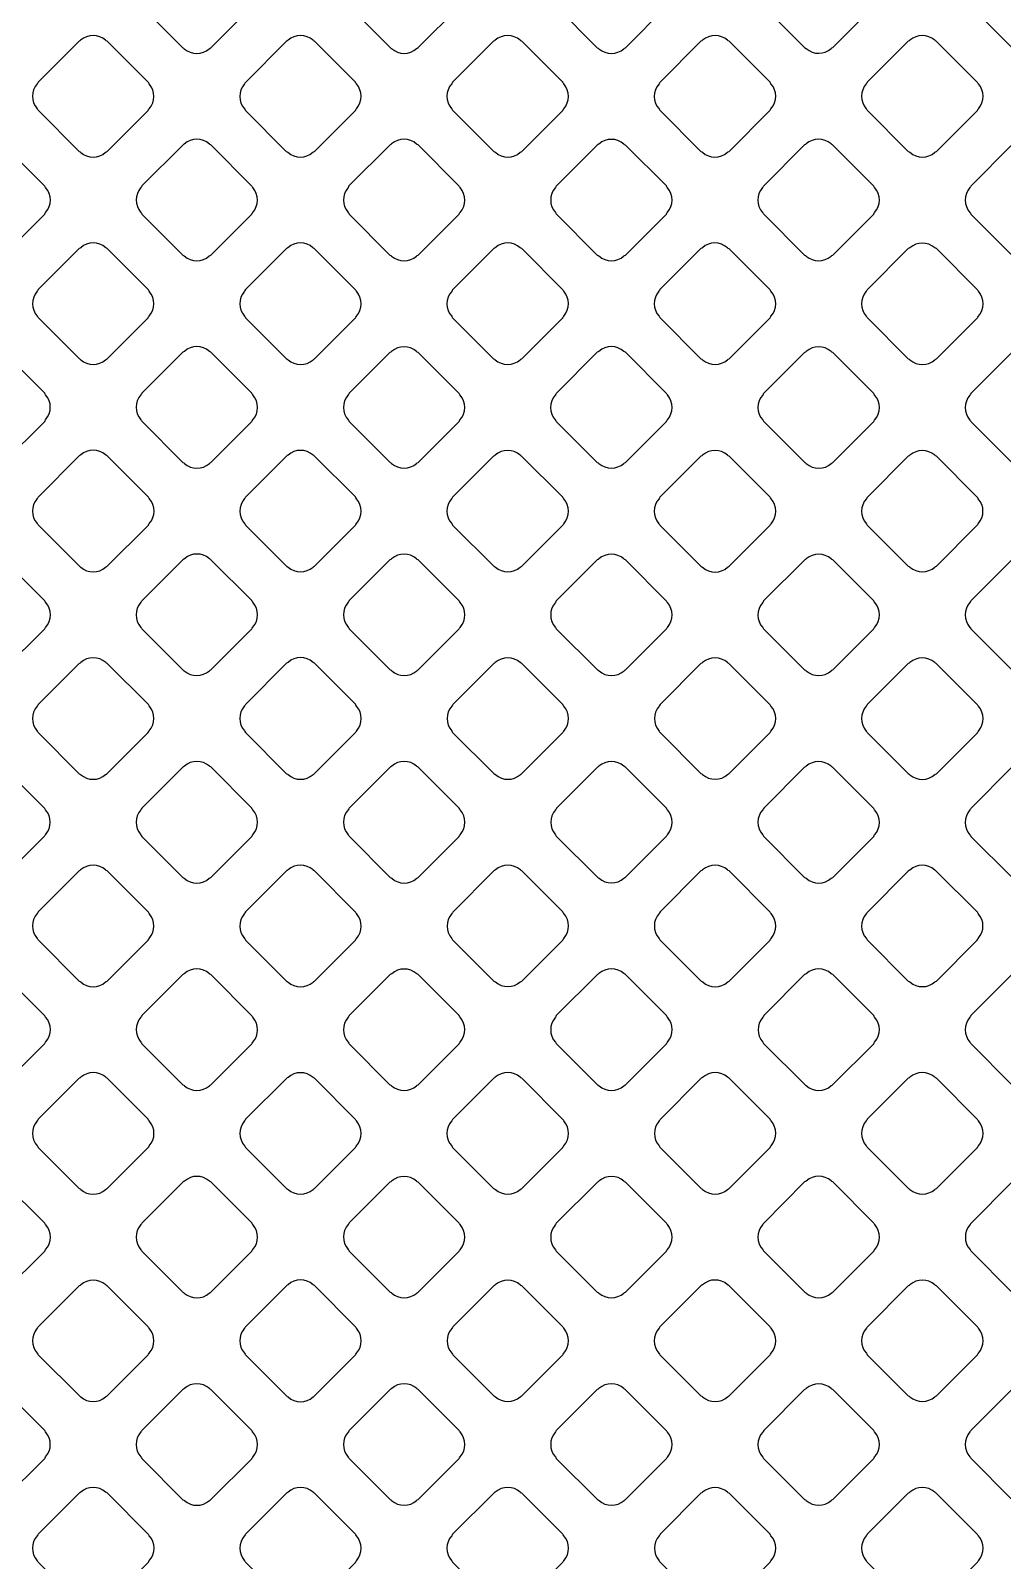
# Model space of a CAD drawing. Extents: x 0 to 248, y 0 to 175.
# Drawn here: x 80.757 to 81.767, y 147.828 to 149.418 of the extents above; entities that cross this region are included whole.
import ezdxf

# ---------------------------------------------------------------- set-up
doc = ezdxf.new("R2010")
doc.units = 0
doc.layers.add('gbr-dxf', color=7, linetype='Continuous')

msp = doc.modelspace()

# ---------------------------------------------------------------- linework, layer by layer
at = {"layer": 'gbr-dxf', "linetype": 'Continuous'}
for points in [[(83.7322, 140.0897), (81.1909, 142.6311, -0.042133), (81.1868, 142.6359, -0.16673), (78.7251, 149.8102, -0.014135)], [(78.8013, 149.8102, 0.166721), (81.2467, 142.6831), (83.7873, 140.1424, -0.01212)], [(83.5493, 139.8215), (80.9089, 142.4619, -0.042015), (80.9048, 142.4667, -0.166954), (78.4137, 149.7194, -0.014027)], [(78.4899, 149.7178, 0.16691), (80.9647, 142.5139), (83.6011, 139.8775, -0.019676)], [(83.9056, 140.3552), (81.39, 142.8708, -0.042856), (81.3858, 142.8758, -0.165958), (79.0743, 149.6481, -0.01087)], [(79.1505, 149.6467, 0.165913), (81.4458, 142.9228), (83.9575, 140.4111, -0.019676)], [(84.5688, 141.0607), (82.0307, 143.5988, -0.047409), (82.021, 143.6094, -0.163793), (80.0248, 149.5396, -0.009935)], [(84.0671, 140.6041), (81.5195, 143.1517, -0.041025), (81.5115, 143.1612, -0.164875), (79.3522, 149.5314, -0.009972)], [(79.5046, 149.5293, 0.164763), (81.631, 143.2558), (84.1721, 140.7147, -0.013686)], [(84.3425, 140.8063), (81.7716, 143.3773, -0.041071), (81.7633, 143.3865, -0.164322), (79.6862, 149.532, -0.007717)], [(79.8386, 149.5318, 0.164179), (81.8812, 143.4832), (84.4487, 140.9157, -0.008541)], [(80.1772, 149.5374, 0.163577), (82.1387, 143.7063), (84.6782, 141.1669, -0.008901)], [(78.2641, 149.4586, 0.012838), (78.2932, 148.8456, -0.017977), (78.2933, 148.844, 0.148382), (80.7903, 142.3653), (80.7906, 142.3649, 0.019899), (80.8008, 142.3538, -0.01365), (80.8016, 142.3529), (81.0112, 142.1433, -0.018805), (81.0124, 142.1422, 0.111695), (81.1151, 142.0774, -0.017124), (81.1165, 142.0768, -0.221605), (81.238, 141.9556, -0.020682), (81.2387, 141.9538, 0.111689), (81.3035, 141.8511, -0.023293)]]:
    msp.add_lwpolyline(points, format="xyb", dxfattribs=at)
for points in [[(80.8714, 149.4703, 0.379293), (80.8714, 149.4444, -0.10047), (80.8724, 149.4427), (80.915, 149.4001, -0.096111), (80.9167, 149.3991, 0.379289), (80.9426, 149.3991, -0.095866), (80.9443, 149.4), (80.9869, 149.4427, -0.095796), (80.9879, 149.4443, 0.379293), (80.9879, 149.4703, -0.096119), (80.9869, 149.4719), (80.9441, 149.5148, -0.082966), (80.9427, 149.5156, 0.379672), (80.9168, 149.5157, -0.096157), (80.9151, 149.5147), (80.8724, 149.472, -0.095796)], [(81.0871, 149.4444, -0.096265), (81.0881, 149.4428), (81.1307, 149.4002, -0.092233), (81.1322, 149.3992, 0.379289), (81.1582, 149.3992, -0.095866), (81.1598, 149.4002), (81.2024, 149.4427, -0.095935), (81.2033, 149.4444, 0.379239), (81.2033, 149.4703, -0.099645), (81.2023, 149.472), (81.1599, 149.5144, -0.103673), (81.1581, 149.5155, 0.379293), (81.1322, 149.5154, -0.096119), (81.1305, 149.5145), (81.0881, 149.472, -0.095628), (81.0871, 149.4704, 0.379731)], [(81.3024, 149.4443, -0.082756), (81.3033, 149.4429), (81.3461, 149.4001, -0.096332), (81.3478, 149.3991, 0.379289), (81.3737, 149.3991, -0.095506), (81.3754, 149.4001), (81.418, 149.4428, -0.095935), (81.419, 149.4444, 0.379287), (81.419, 149.4703, -0.091581), (81.4181, 149.4719), (81.3753, 149.5146, -0.095602), (81.3737, 149.5156, 0.379293), (81.3477, 149.5156, -0.095956), (81.3461, 149.5146), (81.3034, 149.4719, -0.096266), (81.3024, 149.4703, 0.379731)], [(81.5181, 149.4443, -0.087248), (81.519, 149.4429), (81.5616, 149.4002, -0.099849), (81.5633, 149.3992, 0.379293), (81.5893, 149.3993, -0.096625), (81.5909, 149.4002), (81.6335, 149.4429, -0.096558), (81.6345, 149.4445, 0.379731), (81.6345, 149.4705, -0.087314), (81.6336, 149.4719), (81.5909, 149.5146, -0.091913), (81.5893, 149.5156, 0.379289), (81.5634, 149.5156, -0.095866), (81.5617, 149.5146), (81.519, 149.4719, -0.095602), (81.5181, 149.4703, 0.378858)], [(81.7336, 149.4445, -0.09185), (81.7345, 149.4429), (81.7772, 149.4003, -0.103673), (81.779, 149.3992, 0.379293), (81.8049, 149.3993, -0.096625), (81.8066, 149.4002), (81.849, 149.4427, -0.095916), (81.85, 149.4444, 0.379731), (81.85, 149.4703, -0.087748), (81.8491, 149.4718), (81.8063, 149.5146, -0.092233), (81.8047, 149.5156, 0.379289), (81.7788, 149.5156, -0.09527), (81.7771, 149.5146), (81.7345, 149.472, -0.095935), (81.7336, 149.4704, 0.379196)], [(80.7637, 149.3367, -0.091581), (80.7646, 149.3351), (80.8075, 149.2922, -0.086956), (80.809, 149.2913, 0.37925), (80.8349, 149.2914, -0.096458), (80.8366, 149.2923), (80.8792, 149.3349, -0.096627), (80.8801, 149.3366, 0.379229), (80.8802, 149.3625, -0.082704), (80.8793, 149.3639), (80.8363, 149.4069, -0.086956), (80.8348, 149.4078, 0.37925), (80.8089, 149.4078, -0.096458), (80.8072, 149.4068), (80.7647, 149.3643, -0.096955), (80.7637, 149.3626, 0.379612)], [(80.9792, 149.3625, 0.379293), (80.9793, 149.3365, -0.100266), (80.9803, 149.3348), (81.0227, 149.2924, -0.096111), (81.0244, 149.2914, 0.379321), (81.0503, 149.2914, -0.095506), (81.052, 149.2923), (81.0946, 149.335, -0.095796), (81.0956, 149.3366, 0.379293), (81.0956, 149.3626, -0.09572), (81.0946, 149.3642), (81.0519, 149.4069, -0.08348), (81.0505, 149.4078, 0.379703), (81.0246, 149.4078, -0.095649), (81.0229, 149.4069), (80.9802, 149.3641, -0.095602)], [(81.1947, 149.3626, 0.379293), (81.1947, 149.3366, -0.083317), (81.1956, 149.3352), (81.2384, 149.2924, -0.096627), (81.2401, 149.2914, 0.379229), (81.266, 149.2914, -0.095506), (81.2677, 149.2924), (81.3102, 149.3349, -0.095602), (81.3112, 149.3366, 0.379293), (81.3112, 149.3625, -0.095956), (81.3102, 149.3642), (81.2676, 149.4068, -0.100476), (81.2659, 149.4078, 0.379703), (81.2399, 149.4078, -0.095612), (81.2383, 149.4068), (81.1957, 149.3642, -0.095796)], [(81.4103, 149.3365, -0.082756), (81.4111, 149.3351), (81.4538, 149.2924, -0.096332), (81.4555, 149.2914, 0.379321), (81.4814, 149.2914, -0.095866), (81.4831, 149.2924), (81.5257, 149.3351, -0.096227), (81.5267, 149.3367, 0.379324), (81.5267, 149.3626, -0.09185), (81.5258, 149.3642), (81.4831, 149.4068, -0.095602), (81.4815, 149.4078, 0.379214), (81.4555, 149.4078, -0.096625), (81.4539, 149.4068), (81.4112, 149.3641, -0.096266), (81.4103, 149.3625, 0.379731)], [(81.6258, 149.3366, -0.087284), (81.6267, 149.3352), (81.6694, 149.2924, -0.099711), (81.6711, 149.2914, 0.379214), (81.6971, 149.2914, -0.096625), (81.6987, 149.2924), (81.7414, 149.335, -0.096266), (81.7423, 149.3367, 0.379731), (81.7423, 149.3626, -0.087314), (81.7414, 149.3641), (81.6986, 149.4069, -0.092072), (81.697, 149.4079, 0.379289), (81.6711, 149.4079, -0.095506), (81.6694, 149.4069), (81.6267, 149.3642, -0.095602), (81.6258, 149.3626, 0.378815)], [(80.656, 149.229, -0.086674), (80.6569, 149.2275), (80.6999, 149.1845, -0.081969), (80.7013, 149.1836, 0.379162), (80.7272, 149.1837, -0.096103), (80.7289, 149.1846), (80.7715, 149.2272, -0.096111), (80.7725, 149.2289, 0.379289), (80.7725, 149.2548, -0.087284), (80.7716, 149.2563), (80.7287, 149.2991, -0.094397), (80.7271, 149.3001, 0.379506), (80.7012, 149.3001, -0.096117), (80.6995, 149.2991), (80.657, 149.2565, -0.096227), (80.656, 149.2549, 0.379155)], [(80.8715, 149.2289, -0.095612), (80.8725, 149.2272), (80.9151, 149.1846, -0.091364), (80.9167, 149.1837, 0.378906), (80.9426, 149.1837, -0.095506), (80.9443, 149.1846), (80.9868, 149.2272, -0.095602), (80.9878, 149.2288, 0.379293), (80.9878, 149.2548, -0.095956), (80.9868, 149.2564), (80.9441, 149.2991, -0.083056), (80.9427, 149.3, 0.379731), (80.9167, 149.3, -0.09572), (80.9151, 149.299), (80.8725, 149.2565, -0.096214), (80.8716, 149.2548, 0.379672)], [(81.087, 149.2548, 0.379214), (81.087, 149.2289, -0.104392), (81.088, 149.2271), (81.1305, 149.1846, -0.10046), (81.1322, 149.1836, 0.379289), (81.1582, 149.1836, -0.095506), (81.1598, 149.1845), (81.2025, 149.2272, -0.095602), (81.2035, 149.2288, 0.379293), (81.2034, 149.2548, -0.091954), (81.2025, 149.2564), (81.1598, 149.2991, -0.096023), (81.1581, 149.3, 0.379672), (81.1322, 149.3001, -0.096157), (81.1306, 149.2991), (81.0879, 149.2565, -0.095602)], [(81.3025, 149.2548, 0.379293), (81.3026, 149.2288, -0.083317), (81.3034, 149.2274), (81.3461, 149.1847, -0.096111), (81.3478, 149.1837, 0.379289), (81.3737, 149.1837, -0.095866), (81.3754, 149.1847), (81.4179, 149.2272, -0.095796), (81.4189, 149.2289, 0.379293), (81.4189, 149.2548, -0.096625), (81.4179, 149.2565), (81.3754, 149.2989, -0.100476), (81.3737, 149.2999, 0.379672), (81.3477, 149.3, -0.096157), (81.3461, 149.299), (81.3035, 149.2564, -0.095796)], [(81.5179, 149.2288, -0.082756), (81.5188, 149.2274), (81.5617, 149.1846, -0.096266), (81.5633, 149.1836, 0.379289), (81.5892, 149.1836, -0.095866), (81.5909, 149.1846), (81.6336, 149.2272, -0.095935), (81.6345, 149.2289, 0.379239), (81.6345, 149.2548, -0.091581), (81.6336, 149.2564), (81.5908, 149.2991, -0.095796), (81.5892, 149.3001, 0.379293), (81.5632, 149.3001, -0.09572), (81.5616, 149.2991), (81.5189, 149.2564, -0.096266), (81.5179, 149.2548, 0.379731)], [(81.7336, 149.2548, 0.379293), (81.7336, 149.2288, -0.087748), (81.7345, 149.2273), (81.7772, 149.1846, -0.10046), (81.7789, 149.1836, 0.379289), (81.8049, 149.1836, -0.095506), (81.8065, 149.1846), (81.8492, 149.2272, -0.095602), (81.8502, 149.2289, 0.379293), (81.8501, 149.2548, -0.087748), (81.8492, 149.2563), (81.8064, 149.2991, -0.092072), (81.8049, 149.3001, 0.379289), (81.7789, 149.3001, -0.095506), (81.7773, 149.2991), (81.7345, 149.2564, -0.095602)], [(80.7638, 149.1211, -0.087343), (80.7647, 149.1197), (80.8076, 149.0768, -0.082648), (80.809, 149.0759, 0.37908), (80.8349, 149.0759, -0.096117), (80.8366, 149.0769), (80.8792, 149.1195, -0.096111), (80.8801, 149.1212, 0.379321), (80.8802, 149.1471, -0.087248), (80.8793, 149.1486), (80.8365, 149.1913, -0.09197), (80.835, 149.1923, 0.379293), (80.809, 149.1923, -0.095973), (80.8074, 149.1913), (80.7648, 149.1488, -0.098207), (80.7638, 149.1471, 0.379672)], [(80.9792, 149.1471, 0.379293), (80.9793, 149.1212, -0.095956), (80.9802, 149.1195), (81.0229, 149.0768, -0.092072), (81.0245, 149.0759, 0.379289), (81.0505, 149.0758, -0.095506), (81.0521, 149.0768), (81.0946, 149.1194, -0.095602), (81.0956, 149.121, 0.379293), (81.0956, 149.147, -0.095956), (81.0946, 149.1486), (81.0518, 149.1914, -0.08348), (81.0504, 149.1923, 0.379672), (81.0244, 149.1923, -0.095612), (81.0228, 149.1913), (80.9802, 149.1487, -0.095602)], [(81.1947, 149.1469, 0.379293), (81.1947, 149.121, -0.092348), (81.1957, 149.1194), (81.2382, 149.0769, -0.10399), (81.2399, 149.0759, 0.379289), (81.2659, 149.0759, -0.095866), (81.2675, 149.0769), (81.3102, 149.1195, -0.095796), (81.3112, 149.1212, 0.379293), (81.3112, 149.1471, -0.087314), (81.3102, 149.1486), (81.2676, 149.1913, -0.091804), (81.266, 149.1922, 0.379672), (81.24, 149.1923, -0.096157), (81.2384, 149.1913), (81.1957, 149.1486, -0.095796)], [(81.4102, 149.1471, 0.379293), (81.4103, 149.1211, -0.083317), (81.4111, 149.1197), (81.4539, 149.0769, -0.096111), (81.4556, 149.0759, 0.379289), (81.4815, 149.0759, -0.095866), (81.4832, 149.0769), (81.5257, 149.1194, -0.095796), (81.5267, 149.121, 0.379293), (81.5267, 149.147, -0.096625), (81.5257, 149.1486), (81.4831, 149.1912, -0.100254), (81.4814, 149.1922, 0.379672), (81.4554, 149.1923, -0.095612), (81.4538, 149.1913), (81.4112, 149.1487, -0.095535)], [(81.6258, 149.121, -0.082756), (81.6266, 149.1196), (81.6695, 149.0768, -0.096266), (81.6711, 149.0758, 0.379731), (81.6971, 149.0758, -0.09572), (81.6987, 149.0768), (81.7414, 149.1194, -0.096266), (81.7423, 149.121, 0.379731), (81.7423, 149.147, -0.091558), (81.7414, 149.1486), (81.6987, 149.1913, -0.096266), (81.697, 149.1922, 0.379731), (81.6711, 149.1922, -0.09572), (81.6694, 149.1913), (81.6267, 149.1486, -0.096266), (81.6258, 149.147, 0.379731)], [(80.656, 149.0393, 0.379293), (80.656, 149.0133, -0.087314), (80.6569, 149.0118), (80.6997, 148.969, -0.082834), (80.7011, 148.9681, 0.379731), (80.7271, 148.9681, -0.096265), (80.7288, 148.9691), (80.7715, 149.0118, -0.096128), (80.7724, 149.0135, 0.379155), (80.7725, 149.0394, -0.091874), (80.7715, 149.041), (80.7289, 149.0836, -0.095589), (80.7272, 149.0846, 0.378633), (80.7013, 149.0846, -0.095886), (80.6997, 149.0836), (80.657, 149.0409, -0.095796)], [(80.8715, 149.0135, -0.09185), (80.8725, 149.0119), (80.9153, 148.969, -0.087303), (80.9168, 148.9681, 0.378984), (80.9428, 148.9681, -0.095973), (80.9444, 148.9691), (80.9869, 149.0116, -0.096266), (80.9879, 149.0133, 0.379731), (80.9879, 149.0393, -0.100032), (80.9869, 149.041), (80.9442, 149.0837, -0.088202), (80.9427, 149.0846, 0.379321), (80.9168, 149.0846, -0.095506), (80.9151, 149.0836), (80.8725, 149.0411, -0.098), (80.8715, 149.0394, 0.379287)], [(81.0871, 149.0134, -0.099645), (81.0881, 149.0117), (81.1306, 148.9691, -0.095602), (81.1322, 148.9682, 0.378894), (81.1582, 148.9682, -0.095866), (81.1598, 148.9691), (81.2024, 149.0117, -0.095796), (81.2033, 149.0133, 0.379214), (81.2033, 149.0393, -0.091954), (81.2024, 149.0408), (81.1598, 149.0834, -0.096266), (81.1581, 149.0844, 0.379731), (81.1322, 149.0844, -0.09572), (81.1305, 149.0834), (81.0881, 149.041, -0.096214), (81.0871, 149.0393, 0.379672)], [(81.3024, 149.0392, 0.379293), (81.3024, 149.0133, -0.091745), (81.3034, 149.0117), (81.346, 148.9691, -0.10399), (81.3478, 148.9681, 0.379289), (81.3737, 148.9681, -0.095866), (81.3754, 148.969), (81.418, 149.0117, -0.095796), (81.419, 149.0134, 0.379293), (81.419, 149.0393, -0.087314), (81.4181, 149.0408), (81.3753, 149.0836, -0.092406), (81.3737, 149.0845, 0.379703), (81.3477, 149.0846, -0.095649), (81.3461, 149.0836), (81.3034, 149.0409, -0.095602)], [(81.5181, 149.0392, 0.37925), (81.5181, 149.0133, -0.083792), (81.519, 149.0119), (81.5618, 148.9691, -0.096111), (81.5634, 148.9681, 0.379289), (81.5894, 148.9681, -0.095866), (81.591, 148.969), (81.6336, 149.0116, -0.095602), (81.6345, 149.0132, 0.379214), (81.6345, 149.0392, -0.096625), (81.6335, 149.0408), (81.5909, 149.0834, -0.100335), (81.5892, 149.0844, 0.379672), (81.5633, 149.0844, -0.095612), (81.5616, 149.0835), (81.519, 149.0409, -0.095602)], [(81.7336, 149.0132, -0.082756), (81.7345, 149.0118), (81.7772, 148.9691, -0.096332), (81.7788, 148.9681, 0.379289), (81.8048, 148.9681, -0.095506), (81.8064, 148.969), (81.8491, 149.0117, -0.095935), (81.85, 149.0134, 0.379324), (81.85, 149.0393, -0.09185), (81.8491, 149.0408), (81.8065, 149.0835, -0.095602), (81.8048, 149.0844, 0.379293), (81.7789, 149.0844, -0.095956), (81.7772, 149.0834), (81.7346, 149.0408, -0.096266), (81.7336, 149.0391, 0.379731)], [(80.7637, 148.9056, -0.086667), (80.7646, 148.9042), (80.8076, 148.8612, -0.082406), (80.809, 148.8603, 0.378943), (80.8349, 148.8603, -0.095506), (80.8365, 148.8613), (80.8793, 148.904, -0.095394), (80.8803, 148.9057, 0.378814), (80.8803, 148.9316, -0.093312), (80.8793, 148.9332), (80.8366, 148.9759, -0.097586), (80.8349, 148.9769, 0.379293), (80.809, 148.9769, -0.095956), (80.8073, 148.9759), (80.7647, 148.9332, -0.096314), (80.7637, 148.9316, 0.379703)], [(80.9794, 148.9056, -0.092983), (80.9803, 148.9041), (81.023, 148.8613, -0.088595), (81.0245, 148.8604, 0.379032), (81.0505, 148.8605, -0.095973), (81.0521, 148.8614), (81.0946, 148.9039, -0.096111), (81.0956, 148.9056, 0.379289), (81.0956, 148.9315, -0.099643), (81.0946, 148.9333), (81.052, 148.9758, -0.089936), (81.0505, 148.9768, 0.379506), (81.0246, 148.9768, -0.096117), (81.0229, 148.9758), (80.9803, 148.9332, -0.096227), (80.9794, 148.9316, 0.379506)], [(81.1947, 148.9056, -0.087343), (81.1956, 148.9041), (81.2384, 148.8614, -0.099711), (81.2401, 148.8604, 0.379293), (81.266, 148.8604, -0.095956), (81.2677, 148.8614), (81.3102, 148.9039, -0.096214), (81.3112, 148.9055, 0.379672), (81.3112, 148.9315, -0.087343), (81.3103, 148.9329), (81.2674, 148.9758, -0.091364), (81.2659, 148.9767, 0.379293), (81.2399, 148.9767, -0.095956), (81.2383, 148.9757), (81.1957, 148.9332, -0.096214), (81.1947, 148.9316, 0.379672)], [(81.4102, 148.9055, -0.091476), (81.4112, 148.9039), (81.4538, 148.8613, -0.103498), (81.4556, 148.8602, 0.378858), (81.4815, 148.8602, -0.095506), (81.4832, 148.8612), (81.5259, 148.9039, -0.095796), (81.5268, 148.9055, 0.379293), (81.5268, 148.9315, -0.087314), (81.5259, 148.933), (81.4831, 148.9758, -0.091913), (81.4815, 148.9767, 0.379731), (81.4555, 148.9767, -0.09572), (81.4539, 148.9757), (81.4112, 148.9331, -0.096266), (81.4103, 148.9314, 0.379289)], [(81.6259, 148.9314, 0.379293), (81.6259, 148.9055, -0.083317), (81.6268, 148.9041), (81.6695, 148.8614, -0.096111), (81.6711, 148.8604, 0.379289), (81.6971, 148.8604, -0.09527), (81.6987, 148.8613), (81.7412, 148.9039, -0.095602), (81.7422, 148.9055, 0.379293), (81.7422, 148.9315, -0.096265), (81.7412, 148.9331), (81.6988, 148.9756, -0.100476), (81.697, 148.9766, 0.379703), (81.6711, 148.9766, -0.095612), (81.6694, 148.9756), (81.6269, 148.9331, -0.095796)], [(80.6559, 148.7978, -0.095506), (80.6568, 148.7962), (80.6996, 148.7534, -0.091364), (80.7012, 148.7525, 0.379293), (80.7271, 148.7525, -0.095956), (80.7288, 148.7535), (80.7715, 148.7962, -0.096214), (80.7725, 148.7978, 0.379672), (80.7725, 148.8238, -0.083163), (80.7716, 148.8252), (80.7286, 148.8682, -0.087645), (80.7271, 148.8691, 0.379293), (80.7012, 148.8691, -0.095956), (80.6995, 148.8681), (80.6569, 148.8254, -0.096332), (80.6559, 148.8238, 0.379289)], [(80.8715, 148.7978, -0.091583), (80.8725, 148.7963), (80.9152, 148.7535, -0.086961), (80.9167, 148.7526, 0.379293), (80.9427, 148.7527, -0.096625), (80.9443, 148.7536), (80.9869, 148.7962, -0.096214), (80.9879, 148.7979, 0.379672), (80.9879, 148.8238, -0.104371), (80.9869, 148.8256), (80.9444, 148.8681, -0.092686), (80.9428, 148.8691, 0.379196), (80.9169, 148.8691, -0.096157), (80.9152, 148.8681), (80.8725, 148.8254, -0.095585), (80.8715, 148.8238, 0.379287)], [(81.0871, 148.798, -0.097298), (81.0881, 148.7963), (81.1308, 148.7536, -0.092978), (81.1324, 148.7526, 0.378681), (81.1583, 148.7526, -0.09574), (81.1599, 148.7536), (81.2025, 148.7962, -0.095824), (81.2035, 148.7978, 0.378906), (81.2035, 148.8237, -0.095866), (81.2025, 148.8254), (81.1598, 148.868, -0.099849), (81.1581, 148.869, 0.379293), (81.1322, 148.869, -0.095973), (81.1305, 148.868), (81.0881, 148.8256, -0.096128), (81.0871, 148.8239, 0.379506)], [(81.3025, 148.7978, -0.087343), (81.3034, 148.7963), (81.3462, 148.7536, -0.099711), (81.3479, 148.7526, 0.378906), (81.3739, 148.7526, -0.095506), (81.3755, 148.7535), (81.418, 148.7961, -0.095602), (81.419, 148.7977, 0.379293), (81.419, 148.8237, -0.087748), (81.4181, 148.8251), (81.3753, 148.868, -0.091913), (81.3737, 148.8689, 0.379731), (81.3477, 148.8689, -0.09572), (81.3461, 148.8679), (81.3035, 148.8254, -0.096214), (81.3026, 148.8237, 0.379672)], [(81.5181, 148.8236, 0.379214), (81.5181, 148.7976, -0.092348), (81.519, 148.7961), (81.5615, 148.7536, -0.103868), (81.5633, 148.7526, 0.379731), (81.5893, 148.7526, -0.095756), (81.5909, 148.7535), (81.6335, 148.7962, -0.096214), (81.6345, 148.7978, 0.379703), (81.6345, 148.8238, -0.087305), (81.6336, 148.8252), (81.5909, 148.868, -0.091703), (81.5893, 148.8689, 0.379196), (81.5634, 148.8689, -0.096157), (81.5618, 148.868), (81.519, 148.8252, -0.095602)], [(81.7336, 148.7978, -0.082787), (81.7344, 148.7964), (81.7773, 148.7535, -0.095796), (81.779, 148.7526, 0.378906), (81.8049, 148.7526, -0.095866), (81.8065, 148.7535), (81.8491, 148.7961, -0.095796), (81.85, 148.7977, 0.379293), (81.85, 148.8237, -0.096625), (81.849, 148.8253), (81.8064, 148.8679, -0.100054), (81.8047, 148.8689, 0.379731), (81.7788, 148.8689, -0.096265), (81.7771, 148.8679), (81.7346, 148.8254, -0.096111), (81.7336, 148.8237, 0.379289)], [(80.7637, 148.69, -0.095506), (80.7647, 148.6884), (80.8073, 148.6457, -0.09197), (80.8089, 148.6448, 0.378943), (80.8348, 148.6448, -0.09601), (80.8364, 148.6458), (80.8792, 148.6885, -0.095796), (80.8802, 148.6902, 0.379214), (80.8801, 148.7161, -0.083792), (80.8793, 148.7175), (80.8365, 148.7603, -0.087639), (80.835, 148.7612, 0.379731), (80.809, 148.7612, -0.09572), (80.8074, 148.7603), (80.7647, 148.7176, -0.096111), (80.7637, 148.7159, 0.379321)], [(80.9792, 148.6901, -0.091583), (80.9802, 148.6886), (81.0231, 148.6457, -0.086961), (81.0245, 148.6448, 0.379293), (81.0505, 148.6448, -0.096625), (81.0521, 148.6458), (81.0947, 148.6884, -0.096023), (81.0957, 148.69, 0.379672), (81.0957, 148.716, -0.104256), (81.0947, 148.7178), (81.0521, 148.7604, -0.092228), (81.0505, 148.7614, 0.379293), (81.0245, 148.7614, -0.096625), (81.0229, 148.7604), (80.9802, 148.7177, -0.096023), (80.9793, 148.7161, 0.379672)], [(81.1948, 148.6901, -0.085612), (81.1957, 148.6886), (81.2385, 148.6458, -0.098006), (81.2402, 148.6448, 0.37905), (81.2661, 148.6448, -0.095866), (81.2678, 148.6458), (81.3103, 148.6884, -0.095602), (81.3113, 148.69, 0.378858), (81.3113, 148.7159, -0.09148), (81.3104, 148.7175), (81.2677, 148.7602, -0.098209), (81.266, 148.7612, 0.379415), (81.24, 148.7612, -0.095973), (81.2384, 148.7602), (81.1958, 148.7177, -0.096227), (81.1948, 148.716, 0.379366)], [(81.4104, 148.69, -0.087343), (81.4113, 148.6885), (81.4539, 148.6459, -0.09979), (81.4556, 148.6449, 0.379731), (81.4816, 148.6449, -0.09572), (81.4832, 148.6459), (81.5257, 148.6884, -0.095602), (81.5267, 148.69, 0.378906), (81.5267, 148.7159, -0.087248), (81.5258, 148.7174), (81.483, 148.7602, -0.091703), (81.4815, 148.7611, 0.379287), (81.4556, 148.7611, -0.095612), (81.4539, 148.7601), (81.4113, 148.7175, -0.095935), (81.4104, 148.7159, 0.379287)], [(81.6258, 148.69, -0.091476), (81.6267, 148.6884), (81.6693, 148.6458, -0.103673), (81.6711, 148.6447, 0.379293), (81.6971, 148.6448, -0.096625), (81.6987, 148.6457), (81.7413, 148.6883, -0.096314), (81.7423, 148.69, 0.379672), (81.7423, 148.7159, -0.087305), (81.7414, 148.7174), (81.6986, 148.7603, -0.091205), (81.697, 148.7612, 0.379293), (81.6711, 148.7612, -0.096625), (81.6694, 148.7602), (81.6267, 148.7176, -0.096111), (81.6258, 148.7159, 0.379289)], [(80.656, 148.5823, -0.091476), (80.6569, 148.5807), (80.6997, 148.538, -0.086956), (80.7012, 148.5371, 0.379293), (80.7271, 148.5371, -0.095956), (80.7288, 148.5381), (80.7713, 148.5807, -0.096314), (80.7723, 148.5823, 0.379672), (80.7723, 148.6083, -0.082876), (80.7715, 148.6097), (80.7286, 148.6525, -0.086956), (80.7271, 148.6534, 0.379214), (80.7012, 148.6534, -0.096625), (80.6995, 148.6524), (80.657, 148.6099, -0.096266), (80.656, 148.6082, 0.379289)], [(80.8714, 148.5823, -0.099643), (80.8724, 148.5806), (80.9151, 148.538, -0.095602), (80.9167, 148.537, 0.378858), (80.9426, 148.537, -0.095506), (80.9443, 148.538), (80.9869, 148.5806, -0.096105), (80.9879, 148.5823, 0.378718), (80.9879, 148.6082, -0.098078), (80.9869, 148.6099), (80.9441, 148.6527, -0.086003), (80.9427, 148.6536, 0.379155), (80.9168, 148.6536, -0.095886), (80.9151, 148.6526), (80.8724, 148.6099, -0.095602), (80.8714, 148.6082, 0.378815)], [(81.0871, 148.5823, -0.095649), (81.0881, 148.5807), (81.1308, 148.5379, -0.09116), (81.1324, 148.537, 0.379214), (81.1583, 148.537, -0.096625), (81.16, 148.538), (81.2026, 148.5806, -0.096214), (81.2035, 148.5822, 0.379672), (81.2036, 148.6082, -0.099645), (81.2026, 148.6099), (81.16, 148.6525, -0.103673), (81.1582, 148.6535, 0.379293), (81.1323, 148.6535, -0.096625), (81.1306, 148.6525), (81.0881, 148.6099, -0.096023), (81.0871, 148.6083, 0.379672)], [(81.3026, 148.5822, -0.082787), (81.3035, 148.5809), (81.3463, 148.5381, -0.093779), (81.3479, 148.5371, 0.379162), (81.3738, 148.5372, -0.095865), (81.3755, 148.5381), (81.418, 148.5807, -0.095628), (81.419, 148.5823, 0.379731), (81.419, 148.6083, -0.091745), (81.418, 148.6098), (81.3755, 148.6524, -0.095916), (81.3738, 148.6534, 0.379731), (81.3478, 148.6534, -0.096265), (81.3462, 148.6524), (81.3036, 148.6098, -0.096314), (81.3027, 148.6082, 0.379703)], [(81.5181, 148.5823, -0.087343), (81.519, 148.5808), (81.5617, 148.538, -0.099711), (81.5634, 148.537, 0.37925), (81.5894, 148.5371, -0.096458), (81.591, 148.538), (81.6335, 148.5805, -0.096955), (81.6345, 148.5822, 0.379612), (81.6345, 148.6081, -0.087343), (81.6336, 148.6096), (81.5907, 148.6525, -0.091364), (81.5892, 148.6534, 0.37925), (81.5632, 148.6534, -0.096458), (81.5616, 148.6524), (81.5191, 148.6099, -0.096955), (81.5181, 148.6082, 0.379612)], [(81.7336, 148.5821, -0.091745), (81.7345, 148.5806), (81.777, 148.5381, -0.104311), (81.7788, 148.5371, 0.379703), (81.8048, 148.537, -0.095612), (81.8064, 148.538), (81.8491, 148.5807, -0.095585), (81.85, 148.5823, 0.379324), (81.85, 148.6082, -0.087343), (81.8491, 148.6097), (81.8064, 148.6525, -0.091205), (81.8048, 148.6534, 0.379214), (81.7789, 148.6534, -0.095956), (81.7772, 148.6524), (81.7346, 148.6097, -0.095628), (81.7336, 148.6081, 0.379731)], [(80.7637, 148.4746, -0.091745), (80.7647, 148.473), (80.8075, 148.4302, -0.087978), (80.809, 148.4293, 0.379672), (80.8349, 148.4293, -0.095612), (80.8365, 148.4302), (80.8792, 148.4729, -0.095628), (80.8802, 148.4745, 0.379239), (80.8802, 148.5004, -0.082792), (80.8793, 148.5018), (80.8363, 148.5448, -0.08752), (80.8348, 148.5457, 0.379293), (80.8089, 148.5457, -0.09572), (80.8072, 148.5447), (80.7647, 148.5022, -0.095916), (80.7637, 148.5005, 0.379731)], [(80.9792, 148.5004, 0.379293), (80.9793, 148.4745, -0.099964), (80.9803, 148.4728), (81.0229, 148.4302, -0.096266), (81.0245, 148.4292, 0.379731), (81.0505, 148.4292, -0.09572), (81.0521, 148.4302), (81.0947, 148.4728, -0.096332), (81.0957, 148.4744, 0.379289), (81.0957, 148.5004, -0.09601), (81.0948, 148.502), (81.0519, 148.5448, -0.086003), (81.0505, 148.5457, 0.379155), (81.0246, 148.5458, -0.095886), (81.0229, 148.5448), (80.9802, 148.5021, -0.095602)], [(81.1948, 148.5004, 0.379214), (81.1949, 148.4744, -0.083151), (81.1957, 148.473), (81.2384, 148.4303, -0.095628), (81.2401, 148.4294, 0.379731), (81.266, 148.4294, -0.095756), (81.2677, 148.4303), (81.3103, 148.4729, -0.096214), (81.3113, 148.4746, 0.379672), (81.3113, 148.5005, -0.0951), (81.3103, 148.5022), (81.2678, 148.5447, -0.099696), (81.2661, 148.5457, 0.379287), (81.2401, 148.5457, -0.095612), (81.2385, 148.5447), (81.1958, 148.502, -0.095602)], [(81.4103, 148.4745, -0.083622), (81.4112, 148.4731), (81.4541, 148.4303, -0.096527), (81.4557, 148.4293, 0.379293), (81.4817, 148.4293, -0.096625), (81.4833, 148.4303), (81.5258, 148.4728, -0.096111), (81.5268, 148.4745, 0.379289), (81.5268, 148.5004, -0.091476), (81.5259, 148.502), (81.4832, 148.5447, -0.098209), (81.4815, 148.5457, 0.379506), (81.4555, 148.5457, -0.096117), (81.4539, 148.5447), (81.4113, 148.5021, -0.096314), (81.4104, 148.5005, 0.379672)], [(81.6259, 148.4744, -0.087343), (81.6268, 148.473), (81.6694, 148.4303, -0.099711), (81.6711, 148.4293, 0.379293), (81.6971, 148.4294, -0.095956), (81.6987, 148.4303), (81.7412, 148.4728, -0.096214), (81.7422, 148.4745, 0.379672), (81.7422, 148.5004, -0.087343), (81.7413, 148.5019), (81.6986, 148.5446, -0.091364), (81.697, 148.5456, 0.379293), (81.6711, 148.5456, -0.095956), (81.6694, 148.5446), (81.6269, 148.502, -0.096214), (81.6259, 148.5004, 0.379672)], [(80.6559, 148.3668, -0.087284), (80.6568, 148.3653), (80.6998, 148.3223, -0.083), (80.7012, 148.3214, 0.379293), (80.7271, 148.3215, -0.096625), (80.7288, 148.3224), (80.7715, 148.3652, -0.096214), (80.7725, 148.3668, 0.379672), (80.7725, 148.3928, -0.087343), (80.7716, 148.3942), (80.7287, 148.4371, -0.091364), (80.7271, 148.438, 0.379293), (80.7012, 148.438, -0.095956), (80.6995, 148.437), (80.6569, 148.3944, -0.096128), (80.6559, 148.3927, 0.379289)], [(80.8716, 148.3668, -0.09572), (80.8725, 148.3651), (80.9153, 148.3224, -0.091913), (80.9168, 148.3215, 0.379731), (80.9428, 148.3215, -0.09572), (80.9444, 148.3225), (80.9869, 148.365, -0.096266), (80.9879, 148.3666, 0.379731), (80.9879, 148.3926, -0.09572), (80.9869, 148.3942), (80.9441, 148.437, -0.083056), (80.9427, 148.4379, 0.379731), (80.9167, 148.4379, -0.09572), (80.9151, 148.4369), (80.8725, 148.3944, -0.096266), (80.8716, 148.3928, 0.379731)], [(81.0871, 148.3667, -0.103612), (81.0881, 148.3649), (81.1305, 148.3225, -0.09979), (81.1322, 148.3215, 0.379731), (81.1582, 148.3215, -0.09572), (81.1598, 148.3225), (81.2025, 148.3651, -0.096266), (81.2034, 148.3668, 0.379731), (81.2034, 148.3927, -0.092139), (81.2025, 148.3943), (81.1599, 148.4369, -0.096558), (81.1583, 148.4378, 0.379731), (81.1323, 148.4378, -0.09572), (81.1307, 148.4369), (81.0881, 148.3943, -0.096266), (81.0871, 148.3926, 0.379731)], [(81.3025, 148.3667, -0.082707), (81.3034, 148.3654), (81.3463, 148.3225, -0.095296), (81.3479, 148.3215, 0.379287), (81.3738, 148.3215, -0.096157), (81.3755, 148.3225), (81.4181, 148.3651, -0.095897), (81.4191, 148.3668, 0.378984), (81.4191, 148.3927, -0.096814), (81.4181, 148.3944), (81.3755, 148.437, -0.09867), (81.3738, 148.438, 0.379208), (81.3478, 148.438, -0.09572), (81.3462, 148.437), (81.3035, 148.3943, -0.096314), (81.3026, 148.3927, 0.379672)], [(81.5182, 148.3667, -0.084308), (81.519, 148.3653), (81.5618, 148.3226, -0.096502), (81.5634, 148.3216, 0.379214), (81.5894, 148.3216, -0.096625), (81.591, 148.3226), (81.6335, 148.3651, -0.096111), (81.6345, 148.3668, 0.379321), (81.6345, 148.3927, -0.09148), (81.6336, 148.3943), (81.591, 148.4369, -0.095796), (81.5893, 148.4379, 0.379293), (81.5634, 148.4379, -0.096119), (81.5617, 148.4369), (81.5192, 148.3943, -0.09635), (81.5182, 148.3927, 0.379672)], [(81.7336, 148.3667, -0.087314), (81.7345, 148.3653), (81.7772, 148.3225, -0.09979), (81.7789, 148.3215, 0.379731), (81.8049, 148.3215, -0.09572), (81.8065, 148.3225), (81.849, 148.365, -0.096266), (81.85, 148.3666, 0.379731), (81.85, 148.3926, -0.087314), (81.8491, 148.3941), (81.8063, 148.4369, -0.091913), (81.8047, 148.4379, 0.379731), (81.7788, 148.4379, -0.09572), (81.7771, 148.4369), (81.7346, 148.3943, -0.096266), (81.7336, 148.3927, 0.379731)], [(80.7637, 148.259, -0.092427), (80.7647, 148.2574), (80.8075, 148.2146, -0.088202), (80.809, 148.2137, 0.379289), (80.8349, 148.2136, -0.095866), (80.8366, 148.2146), (80.8792, 148.2573, -0.095796), (80.8802, 148.2589, 0.379293), (80.8802, 148.2849, -0.10047), (80.8792, 148.2866), (80.8365, 148.3293, -0.088207), (80.835, 148.3302, 0.379229), (80.8091, 148.3302, -0.095506), (80.8074, 148.3293), (80.7647, 148.2866, -0.098209), (80.7637, 148.2849, 0.379415)], [(80.9794, 148.259, -0.095612), (80.9803, 148.2573), (81.023, 148.2147, -0.091205), (81.0245, 148.2138, 0.378858), (81.0505, 148.2138, -0.09527), (81.0521, 148.2147), (81.0946, 148.2573, -0.095935), (81.0956, 148.2589, 0.379324), (81.0956, 148.2849, -0.096157), (81.0946, 148.2865), (81.0519, 148.3292, -0.082483), (81.0505, 148.3301, 0.379293), (81.0246, 148.3301, -0.095956), (81.0229, 148.3291), (80.9804, 148.2866, -0.096214), (80.9794, 148.2849, 0.379672)], [(81.1947, 148.2589, -0.093919), (81.1957, 148.2573), (81.2383, 148.2147, -0.103673), (81.2401, 148.2137, 0.379293), (81.266, 148.2137, -0.096625), (81.2677, 148.2147), (81.3103, 148.2573, -0.096627), (81.3113, 148.259, 0.379229), (81.3113, 148.2849, -0.087715), (81.3104, 148.2864), (81.2676, 148.3292, -0.094658), (81.266, 148.3302, 0.379415), (81.24, 148.3302, -0.096475), (81.2384, 148.3292), (81.1957, 148.2865, -0.096227), (81.1947, 148.2849, 0.379506)], [(81.4104, 148.2589, -0.082707), (81.4112, 148.2575), (81.454, 148.2148, -0.095443), (81.4556, 148.2138, 0.379214), (81.4816, 148.2138, -0.096625), (81.4832, 148.2148), (81.5258, 148.2574, -0.097917), (81.5268, 148.2591, 0.378936), (81.5268, 148.285, -0.09601), (81.5258, 148.2866), (81.4833, 148.3292, -0.100343), (81.4816, 148.3302, 0.379032), (81.4556, 148.3301, -0.095973), (81.454, 148.3292), (81.4114, 148.2865, -0.096023), (81.4104, 148.2849, 0.379672)], [(81.6258, 148.259, -0.082324), (81.6267, 148.2576), (81.6696, 148.2147, -0.095589), (81.6712, 148.2138, 0.378718), (81.6971, 148.2138, -0.095719), (81.6988, 148.2147), (81.7332, 148.2491), (81.7414, 148.2573, -0.095824), (81.7423, 148.259, 0.379293), (81.7423, 148.2849, -0.091954), (81.7414, 148.2865), (81.6987, 148.3292, -0.095916), (81.697, 148.3302, 0.379731), (81.6711, 148.3302, -0.096265), (81.6694, 148.3292), (81.6268, 148.2866, -0.096128), (81.6258, 148.285, 0.379107)], [(80.656, 148.1512, -0.086674), (80.6569, 148.1498), (80.6999, 148.1068, -0.082038), (80.7013, 148.1059, 0.378681), (80.7272, 148.1059, -0.095886), (80.7288, 148.1069), (80.7715, 148.1495, -0.095585), (80.7725, 148.1512, 0.379324), (80.7725, 148.1771, -0.091581), (80.7715, 148.1787), (80.7288, 148.2214, -0.095602), (80.7271, 148.2224, 0.379293), (80.7012, 148.2224, -0.095956), (80.6995, 148.2214), (80.657, 148.1789, -0.098207), (80.656, 148.1772, 0.379672)], [(80.8715, 148.1771, 0.379293), (80.8716, 148.1511, -0.092348), (80.8725, 148.1496), (80.9152, 148.1069, -0.087974), (80.9167, 148.106, 0.379672), (80.9426, 148.1059, -0.095649), (80.9443, 148.1069), (80.9869, 148.1496, -0.095535), (80.9879, 148.1512, 0.379293), (80.9879, 148.1772, -0.10047), (80.9869, 148.1789), (80.9443, 148.2215, -0.087974), (80.9428, 148.2224, 0.379672), (80.9169, 148.2224, -0.096157), (80.9152, 148.2214), (80.8725, 148.1787, -0.095796)], [(81.0871, 148.1513, -0.099825), (81.0881, 148.1496), (81.1307, 148.107, -0.095628), (81.1324, 148.106, 0.379731), (81.1583, 148.106, -0.096265), (81.16, 148.107), (81.2025, 148.1495, -0.095916), (81.2034, 148.1511, 0.379731), (81.2034, 148.1771, -0.091745), (81.2025, 148.1786), (81.1598, 148.2213, -0.095916), (81.1581, 148.2223, 0.379731), (81.1322, 148.2223, -0.096265), (81.1305, 148.2213), (81.0881, 148.1789, -0.095916), (81.0871, 148.1773, 0.379731)], [(81.3025, 148.1511, -0.09185), (81.3035, 148.1495), (81.346, 148.107, -0.103498), (81.3478, 148.106, 0.379293), (81.3737, 148.106, -0.095956), (81.3754, 148.107), (81.418, 148.1496, -0.096332), (81.419, 148.1513, 0.379289), (81.419, 148.1772, -0.087715), (81.4181, 148.1787), (81.3754, 148.2214, -0.094156), (81.3738, 148.2223, 0.379506), (81.3478, 148.2223, -0.095973), (81.3462, 148.2214), (81.3035, 148.1787, -0.096023), (81.3026, 148.1771, 0.379672)], [(81.5181, 148.1512, -0.082796), (81.519, 148.1498), (81.5618, 148.107, -0.095535), (81.5634, 148.106, 0.379731), (81.5894, 148.106, -0.09572), (81.591, 148.107), (81.6336, 148.1496, -0.098207), (81.6346, 148.1512, 0.379672), (81.6346, 148.1772, -0.096157), (81.6336, 148.1788), (81.591, 148.2215, -0.09997), (81.5893, 148.2225, 0.379032), (81.5633, 148.2224, -0.095973), (81.5617, 148.2215), (81.5191, 148.1788, -0.095916), (81.5181, 148.1772, 0.379731)], [(81.7337, 148.1512, -0.082876), (81.7346, 148.1498), (81.7773, 148.107, -0.095759), (81.7789, 148.1061, 0.379032), (81.8049, 148.1061, -0.095973), (81.8065, 148.1071), (81.811, 148.1116), (81.8491, 148.1496, -0.095824), (81.85, 148.1513, 0.378906), (81.85, 148.1772, -0.091476), (81.8491, 148.1788), (81.8065, 148.2214, -0.098209), (81.8048, 148.2223, 0.379506), (81.7789, 148.2223, -0.096117), (81.7772, 148.2214), (81.7347, 148.1788, -0.098737), (81.7337, 148.1771, 0.379672)], [(80.7638, 148.0434, -0.087284), (80.7647, 148.0419), (80.8076, 147.9991, -0.083024), (80.809, 147.9982, 0.379293), (80.8349, 147.9982, -0.09367), (80.8365, 147.9992), (80.8792, 148.0418, -0.096266), (80.8801, 148.0435, 0.379731), (80.8801, 148.0694, -0.091558), (80.8792, 148.071), (80.8366, 148.1136, -0.096266), (80.835, 148.1145, 0.379731), (80.809, 148.1145, -0.09572), (80.8074, 148.1136), (80.7648, 148.071, -0.098207), (80.7638, 148.0694, 0.379672)], [(80.9793, 148.0434, -0.091846), (80.9802, 148.0419), (81.023, 147.9991, -0.087974), (81.0245, 147.9981, 0.379672), (81.0505, 147.9981, -0.096157), (81.0521, 147.9991), (81.0948, 148.0418, -0.095796), (81.0957, 148.0434, 0.379293), (81.0957, 148.0694, -0.10047), (81.0947, 148.0711), (81.052, 148.1138, -0.088202), (81.0505, 148.1147, 0.379289), (81.0246, 148.1147, -0.095866), (81.0229, 148.1137), (80.9803, 148.0711, -0.098209), (80.9793, 148.0694, 0.379506)], [(81.1948, 148.0693, 0.379214), (81.1949, 148.0434, -0.087748), (81.1958, 148.0419), (81.2384, 147.9993, -0.09979), (81.2401, 147.9983, 0.379731), (81.266, 147.9983, -0.09572), (81.2677, 147.9993), (81.3102, 148.0418, -0.096332), (81.3112, 148.0434, 0.379289), (81.3112, 148.0694, -0.087248), (81.3103, 148.0709), (81.2675, 148.1136, -0.09197), (81.266, 148.1145, 0.378815), (81.24, 148.1145, -0.095506), (81.2384, 148.1136), (81.1958, 148.071, -0.095535)], [(81.4102, 148.0434, -0.09148), (81.4112, 148.0419), (81.4538, 147.9992, -0.103498), (81.4556, 147.9982, 0.379293), (81.4816, 147.9982, -0.095956), (81.4832, 147.9992), (81.5258, 148.0418, -0.096214), (81.5268, 148.0434, 0.379672), (81.5268, 148.0694, -0.087613), (81.5259, 148.0709), (81.4831, 148.1137, -0.091578), (81.4815, 148.1147, 0.379293), (81.4555, 148.1146, -0.095956), (81.4539, 148.1137), (81.4112, 148.071, -0.096332), (81.4103, 148.0694, 0.379289)], [(81.6259, 148.0434, -0.082707), (81.6267, 148.042), (81.6695, 147.9993, -0.095535), (81.6711, 147.9983, 0.379293), (81.6971, 147.9983, -0.096625), (81.6987, 147.9993), (81.7413, 148.0419, -0.096314), (81.7423, 148.0435, 0.379977), (81.7423, 148.0695, -0.094842), (81.7413, 148.0711), (81.6988, 148.1136, -0.101106), (81.6971, 148.1146, 0.378984), (81.6712, 148.1146, -0.097885), (81.6695, 148.1136), (81.6269, 148.071, -0.096314), (81.6259, 148.0694, 0.379672)], [(80.656, 147.9356, -0.095506), (80.657, 147.934), (80.6996, 147.8913, -0.091364), (80.7012, 147.8904, 0.379293), (80.7271, 147.8904, -0.095956), (80.7288, 147.8914), (80.7715, 147.9341, -0.093699), (80.7724, 147.9357, 0.379506), (80.7724, 147.9617, -0.085248), (80.7716, 147.9631), (80.7287, 148.006, -0.086829), (80.7272, 148.0069, 0.378864), (80.7013, 148.0068, -0.098049), (80.6996, 148.0058), (80.657, 147.9632, -0.096332), (80.656, 147.9616, 0.379289)], [(80.8715, 147.9357, -0.09221), (80.8725, 147.9342), (80.9153, 147.8913, -0.088103), (80.9168, 147.8904, 0.37908), (80.9428, 147.8904, -0.096333), (80.9444, 147.8914), (80.9869, 147.9339, -0.095916), (80.9879, 147.9356, 0.379731), (80.9879, 147.9615, -0.103834), (80.9869, 147.9633), (80.9443, 148.0059, -0.091703), (80.9427, 148.0069, 0.379155), (80.9168, 148.0069, -0.098137), (80.9151, 148.0059), (80.8725, 147.9633, -0.098246), (80.8715, 147.9617, 0.379196)], [(81.0871, 147.9356, -0.096117), (81.0881, 147.934), (81.1307, 147.8914, -0.092233), (81.1322, 147.8905, 0.379289), (81.1582, 147.8905, -0.095866), (81.1598, 147.8914), (81.2025, 147.9341, -0.095796), (81.2035, 147.9357, 0.379293), (81.2034, 147.9617, -0.096625), (81.2025, 147.9633), (81.16, 148.0058, -0.100151), (81.1583, 148.0068, 0.379289), (81.1323, 148.0068, -0.09527), (81.1307, 148.0059), (81.0881, 147.9633, -0.097882), (81.0871, 147.9616, 0.379506)], [(81.3025, 147.9357, -0.087343), (81.3034, 147.9342), (81.3462, 147.8915, -0.099849), (81.3479, 147.8905, 0.379293), (81.3739, 147.8905, -0.096625), (81.3755, 147.8915), (81.418, 147.934, -0.096214), (81.419, 147.9356, 0.379672), (81.419, 147.9616, -0.087343), (81.4181, 147.963), (81.3752, 148.0059, -0.091364), (81.3737, 148.0068, 0.379293), (81.3477, 148.0068, -0.095956), (81.3461, 148.0058), (81.3035, 147.9633, -0.096214), (81.3026, 147.9617, 0.379672)], [(81.5181, 147.9356, -0.091745), (81.519, 147.934), (81.5615, 147.8915, -0.103868), (81.5633, 147.8905, 0.379731), (81.5893, 147.8905, -0.096265), (81.5909, 147.8915), (81.6335, 147.9341, -0.096558), (81.6345, 147.9357, 0.379731), (81.6345, 147.9617, -0.08798), (81.6336, 147.9632), (81.5909, 148.0059, -0.092126), (81.5893, 148.0068, 0.379731), (81.5634, 148.0068, -0.09572), (81.5617, 148.0059), (81.5191, 147.9632, -0.095916), (81.5181, 147.9615, 0.379731)], [(81.7336, 147.9357, -0.082792), (81.7344, 147.9343), (81.7773, 147.8914, -0.095296), (81.779, 147.8905, 0.379293), (81.8049, 147.8905, -0.096625), (81.8066, 147.8915), (81.8491, 147.934, -0.096214), (81.8501, 147.9357, 0.379672), (81.8501, 147.9616, -0.096614), (81.8491, 147.9633), (81.8065, 148.0059, -0.100588), (81.8048, 148.0069, 0.379293), (81.7788, 148.0069, -0.096625), (81.7772, 148.0059), (81.7346, 147.9633, -0.096214), (81.7336, 147.9617, 0.379672)], [(80.7637, 147.8279, -0.095506), (80.7647, 147.8263), (80.8074, 147.7835, -0.091364), (80.809, 147.7826, 0.378894), (80.8349, 147.7826, -0.095778), (80.8365, 147.7835), (80.8793, 147.8263, -0.096105), (80.8803, 147.828, 0.378718), (80.8803, 147.8539, -0.082062), (80.8794, 147.8552), (80.8364, 147.8983, -0.086287), (80.8349, 147.8992, 0.378821), (80.809, 147.8991, -0.098229), (80.8073, 147.8981), (80.7647, 147.8555, -0.096627), (80.7637, 147.8539, 0.379229)], [(80.9794, 147.8279, -0.092969), (80.9803, 147.8263), (81.023, 147.7836, -0.088845), (81.0245, 147.7827, 0.379032), (81.0505, 147.7827, -0.095973), (81.0521, 147.7837), (81.0946, 147.8262, -0.096266), (81.0956, 147.8279, 0.379731), (81.0956, 147.8538, -0.103612), (81.0946, 147.8556), (81.0521, 147.8981, -0.091913), (81.0505, 147.8991, 0.379731), (81.0246, 147.8991, -0.09572), (81.0229, 147.8981), (80.9803, 147.8555, -0.096128), (80.9794, 147.8539, 0.379506)], [(81.1947, 147.8538, 0.379069), (81.1947, 147.8279, -0.08563), (81.1956, 147.8264), (81.2384, 147.7836, -0.097464), (81.2401, 147.7827, 0.379075), (81.266, 147.7827, -0.09572), (81.2677, 147.7837), (81.3103, 147.8263, -0.096266), (81.3113, 147.8279, 0.379731), (81.3113, 147.8539, -0.092139), (81.3103, 147.8555), (81.2676, 147.8982, -0.096314), (81.266, 147.8991, 0.379672), (81.24, 147.8992, -0.096157), (81.2384, 147.8982), (81.1957, 147.8555, -0.096105)], [(81.4104, 147.8279, -0.087314), (81.4113, 147.8264), (81.4539, 147.7838, -0.09979), (81.4556, 147.7828, 0.379731), (81.4816, 147.7828, -0.09572), (81.4832, 147.7838), (81.5257, 147.8263, -0.095916), (81.5267, 147.8279, 0.379731), (81.5267, 147.8539, -0.087748), (81.5258, 147.8554), (81.4831, 147.8981, -0.091964), (81.4815, 147.899, 0.379731), (81.4555, 147.899, -0.096265), (81.4539, 147.898), (81.4114, 147.8555, -0.096266), (81.4104, 147.8538, 0.379731)], [(81.6257, 147.8279, -0.09185), (81.6267, 147.8263), (81.6693, 147.7837, -0.103498), (81.6711, 147.7827, 0.379214), (81.6971, 147.7827, -0.096625), (81.6987, 147.7837), (81.7413, 147.8263, -0.096332), (81.7423, 147.8279, 0.379289), (81.7423, 147.8539, -0.087715), (81.7414, 147.8553), (81.6986, 147.8982, -0.094156), (81.697, 147.8991, 0.379506), (81.6711, 147.8991, -0.095973), (81.6694, 147.8982), (81.6267, 147.8555, -0.096023), (81.6258, 147.8538, 0.379672)]]:
    msp.add_lwpolyline(points, format="xyb", close=True, dxfattribs=at)

doc.saveas('drawing.dxf')
